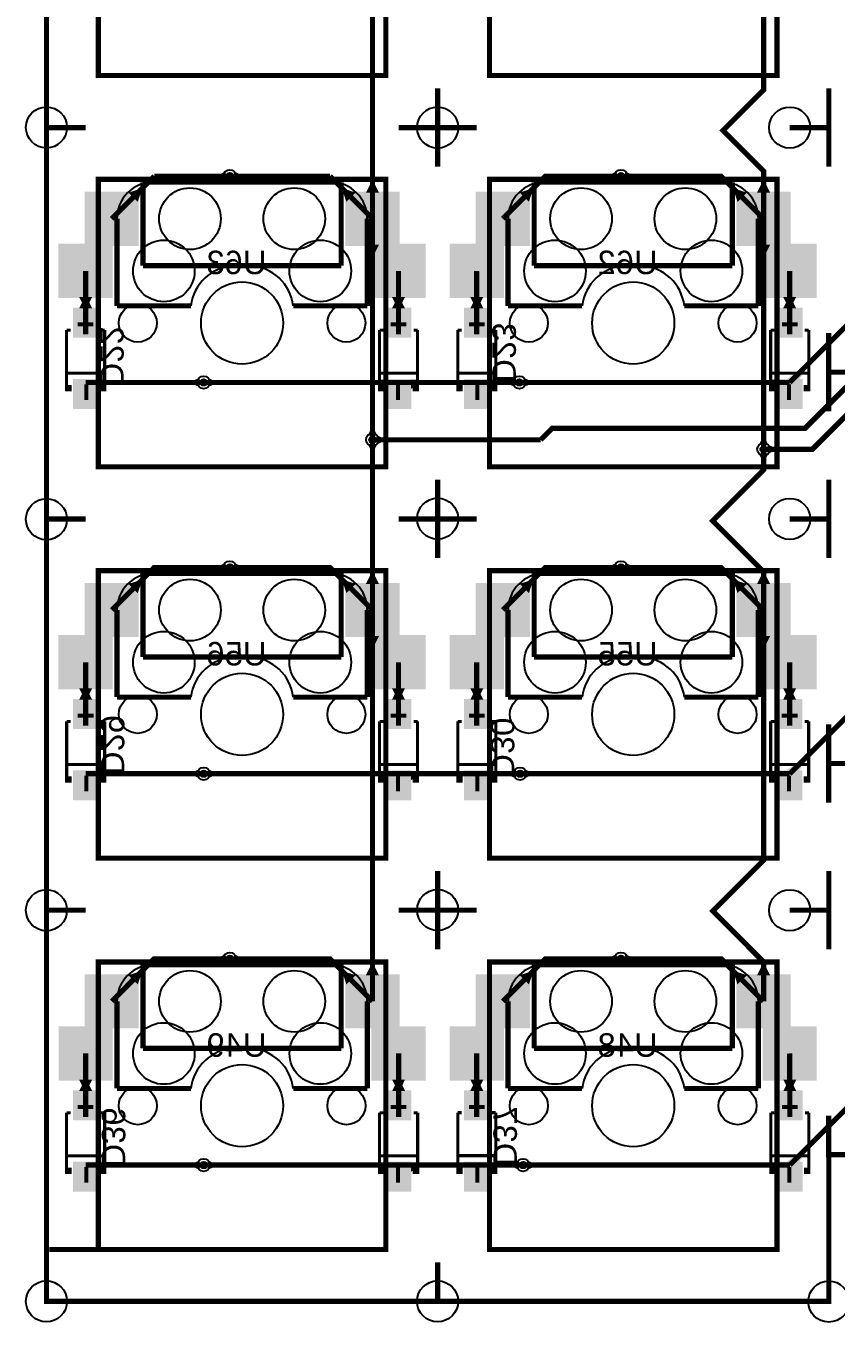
# Model space of a CAD drawing. Header units: millimetres. Extents: x 18 to 178, y 1 to 150.
# Drawn here: x 18.1 to 57.5, y 24 to 87.1 of the extents above; entities that cross this region are included whole.
import ezdxf

# ---------------------------------------------------------------- set-up
doc = ezdxf.new("R2010")
doc.units = ezdxf.units.MM
for name, color, linetype, true_color in [('BoardOutLine', 7, 'Continuous', 0xff00ff), ('BottomLayer', 7, 'Continuous', 0x0000ff), ('BottomPasteMaskLayer', 7, 'Continuous', 0x800000), ('BottomSilkLayer', 7, 'Continuous', 0x66cc33), ('BottomSolderMaskLayer', 7, 'Continuous', 0xaa00ff), ('Document', 7, 'Continuous', 0xffffff), ('Hole', 7, 'Continuous', 0x222222), ('Multi-Layer', 7, 'Continuous', 0xc0c0c0), ('TopLayer', 7, 'Continuous', 0xff0000), ('TopPasteMaskLayer', 7, 'Continuous', 0x808080), ('TopSilkLayer', 7, 'Continuous', 0xffcc00), ('TopSolderMaskLayer', 7, 'Continuous', 0x800080)]:
    doc.layers.add(name, color=color, linetype=linetype, true_color=true_color)
doc.styles.get("Standard").update_dxf_attribs({"font": 'arial.ttf'})

msp = doc.modelspace()

# ---------------------------------------------------------------- hatches: boundary and pattern name
at = {"layer": 'BottomLayer'}
for points in [[(28.189, 79.541), (28.188, 80.006), (28.405, 79.901), (28.406, 79.647)], [(47.236, 79.541), (47.236, 80.006), (47.453, 79.901), (47.453, 79.647)], [(33.66, 78.521), (34.107, 78.972), (33.704, 79.107), (33.525, 78.926)], [(36.2, 76.432), (33.66, 76.432), (33.66, 78.972), (36.2, 78.972)], [(34.613, 78.972), (35.248, 78.972), (35.057, 79.353), (34.803, 79.353)], [(52.709, 78.524), (53.159, 78.972), (52.754, 79.107), (52.574, 78.927)], [(55.249, 76.432), (52.709, 76.432), (52.709, 78.972), (55.249, 78.972)], [(53.662, 78.972), (54.297, 78.972), (54.106, 79.353), (53.852, 79.353)], [(22.23, 73.892), (19.69, 73.892), (19.69, 76.432), (22.23, 76.432)], [(35.247, 76.432), (34.612, 76.432), (34.803, 76.051), (35.057, 76.051)], [(41.279, 73.892), (38.739, 73.892), (38.739, 76.432), (41.279, 76.432)], [(54.298, 76.432), (53.663, 76.432), (53.853, 76.051), (54.107, 76.051)], [(21.277, 73.892), (20.642, 73.892), (20.833, 73.511), (21.087, 73.511)], [(40.328, 73.892), (39.693, 73.892), (39.883, 73.511), (40.137, 73.511)], [(21.56, 71.939), (21.56, 73.339), (20.36, 73.339), (20.36, 71.939)], [(21.277, 73.339), (20.642, 73.339), (20.833, 73.72), (21.087, 73.72)], [(40.61, 71.939), (40.61, 73.339), (39.41, 73.339), (39.41, 71.939)], [(40.328, 73.339), (39.693, 73.339), (39.883, 73.72), (40.137, 73.72)], [(21.56, 68.469), (21.56, 69.869), (20.36, 69.869), (20.36, 68.469)], [(21.56, 69.413), (21.56, 69.869), (21.941, 69.858), (21.941, 69.604)], [(26.51, 69.499), (26.509, 69.964), (26.292, 69.858), (26.292, 69.604)], [(40.61, 68.469), (40.61, 69.869), (39.41, 69.869), (39.41, 68.469)], [(40.61, 69.413), (40.61, 69.869), (40.991, 69.858), (40.991, 69.604)], [(41.883, 69.499), (41.881, 69.964), (41.665, 69.858), (41.665, 69.604)], [(35.162, 67.145), (34.697, 67.145), (34.803, 67.362), (35.057, 67.362)], [(54.212, 66.684), (53.747, 66.685), (53.853, 66.902), (54.107, 66.901)], [(54.212, 66.684), (53.747, 66.685), (53.853, 66.902), (54.107, 66.901)], [(35.162, 66.735), (34.697, 66.735), (34.803, 66.518), (35.057, 66.518)], [(53.747, 66.274), (54.212, 66.274), (54.106, 66.057), (53.852, 66.057)], [(53.747, 66.274), (54.212, 66.274), (54.106, 66.057), (53.852, 66.057)], [(28.187, 60.491), (28.187, 60.956), (28.404, 60.851), (28.404, 60.597)], [(47.236, 60.491), (47.236, 60.956), (47.453, 60.851), (47.453, 60.597)], [(33.66, 59.478), (34.113, 59.923), (33.707, 60.058), (33.525, 59.88)], [(34.612, 59.923), (35.247, 59.923), (35.057, 60.304), (34.803, 60.304)], [(52.709, 59.475), (53.16, 59.923), (52.755, 60.057), (52.574, 59.878)], [(53.662, 59.923), (54.297, 59.923), (54.106, 60.304), (53.852, 60.304)], [(36.2, 57.383), (33.66, 57.383), (33.66, 59.923), (36.2, 59.923)], [(55.249, 57.383), (52.709, 57.383), (52.709, 59.923), (55.249, 59.923)], [(22.23, 54.843), (19.69, 54.843), (19.69, 57.383), (22.23, 57.383)], [(35.248, 57.383), (34.613, 57.383), (34.803, 57.002), (35.057, 57.002)], [(41.279, 54.843), (38.739, 54.843), (38.739, 57.383), (41.279, 57.383)], [(54.298, 57.383), (53.663, 57.383), (53.853, 57.002), (54.107, 57.002)], [(21.563, 52.889), (21.563, 54.289), (20.363, 54.289), (20.363, 52.889)], [(21.279, 54.843), (20.644, 54.843), (20.835, 54.462), (21.089, 54.462)], [(21.28, 54.289), (20.645, 54.289), (20.835, 54.67), (21.089, 54.67)], [(40.61, 52.889), (40.61, 54.289), (39.41, 54.289), (39.41, 52.889)], [(40.328, 54.843), (39.693, 54.843), (39.883, 54.462), (40.137, 54.462)], [(40.328, 54.289), (39.693, 54.289), (39.883, 54.67), (40.137, 54.67)], [(21.563, 49.419), (21.563, 50.819), (20.363, 50.819), (20.363, 49.419)], [(21.563, 50.366), (21.563, 50.819), (21.944, 50.81), (21.944, 50.556)], [(26.507, 50.915), (26.506, 50.45), (26.289, 50.556), (26.29, 50.81)], [(40.61, 49.419), (40.61, 50.819), (39.41, 50.819), (39.41, 49.419)], [(40.61, 50.366), (40.61, 50.819), (40.991, 50.81), (40.991, 50.556)], [(41.916, 50.915), (41.915, 50.45), (41.699, 50.556), (41.699, 50.81)], [(28.189, 41.441), (28.187, 41.906), (28.405, 41.801), (28.405, 41.547)], [(47.236, 41.441), (47.235, 41.906), (47.453, 41.801), (47.453, 41.547)], [(34.613, 40.873), (35.248, 40.873), (35.057, 41.254), (34.803, 41.254)], [(53.663, 40.873), (54.298, 40.873), (54.107, 41.254), (53.853, 41.254)], [(33.661, 40.428), (34.113, 40.873), (33.707, 41.008), (33.526, 40.83)], [(36.2, 38.333), (33.66, 38.333), (33.66, 40.873), (36.2, 40.873)], [(52.709, 40.428), (53.161, 40.873), (52.755, 41.008), (52.574, 40.83)], [(55.249, 38.333), (52.709, 38.333), (52.709, 40.873), (55.249, 40.873)], [(22.23, 35.793), (19.69, 35.793), (19.69, 38.333), (22.23, 38.333)], [(41.279, 35.793), (38.739, 35.793), (38.739, 38.333), (41.279, 38.333)], [(21.279, 35.793), (20.644, 35.793), (20.835, 35.412), (21.089, 35.412)], [(21.279, 35.237), (20.644, 35.237), (20.835, 35.618), (21.089, 35.618)], [(40.328, 35.793), (39.693, 35.793), (39.883, 35.412), (40.137, 35.412)], [(40.328, 35.242), (39.693, 35.242), (39.883, 35.623), (40.137, 35.623)], [(21.56, 33.837), (21.56, 35.237), (20.36, 35.237), (20.36, 33.837)], [(40.61, 33.842), (40.61, 35.242), (39.41, 35.242), (39.41, 33.842)], [(21.56, 30.367), (21.56, 31.767), (20.36, 31.767), (20.36, 30.367)], [(21.56, 31.313), (21.56, 31.767), (21.941, 31.758), (21.941, 31.504)], [(26.51, 31.863), (26.509, 31.398), (26.292, 31.504), (26.293, 31.758)], [(40.61, 30.372), (40.61, 31.772), (39.41, 31.772), (39.41, 30.372)], [(40.61, 31.315), (40.61, 31.772), (40.991, 31.759), (40.991, 31.505)], [(42.064, 31.863), (42.063, 31.398), (41.846, 31.504), (41.847, 31.758)]]:
    msp.add_hatch(color=256, dxfattribs=at).paths.add_polyline_path(points)
at = {"layer": 'BottomPasteMaskLayer'}
for points in [[(36.2, 76.432), (33.66, 76.432), (33.66, 78.972), (36.2, 78.972)], [(55.249, 76.432), (52.709, 76.432), (52.709, 78.972), (55.249, 78.972)], [(22.23, 73.892), (19.69, 73.892), (19.69, 76.432), (22.23, 76.432)], [(41.279, 73.892), (38.739, 73.892), (38.739, 76.432), (41.279, 76.432)], [(21.56, 71.939), (21.56, 73.339), (20.36, 73.339), (20.36, 71.939)], [(40.61, 71.939), (40.61, 73.339), (39.41, 73.339), (39.41, 71.939)], [(21.56, 68.469), (21.56, 69.869), (20.36, 69.869), (20.36, 68.469)], [(40.61, 68.469), (40.61, 69.869), (39.41, 69.869), (39.41, 68.469)], [(36.2, 57.383), (33.66, 57.383), (33.66, 59.923), (36.2, 59.923)], [(55.249, 57.383), (52.709, 57.383), (52.709, 59.923), (55.249, 59.923)], [(22.23, 54.843), (19.69, 54.843), (19.69, 57.383), (22.23, 57.383)], [(41.279, 54.843), (38.739, 54.843), (38.739, 57.383), (41.279, 57.383)], [(21.563, 52.889), (21.563, 54.289), (20.363, 54.289), (20.363, 52.889)], [(40.61, 52.889), (40.61, 54.289), (39.41, 54.289), (39.41, 52.889)], [(21.563, 49.419), (21.563, 50.819), (20.363, 50.819), (20.363, 49.419)], [(40.61, 49.419), (40.61, 50.819), (39.41, 50.819), (39.41, 49.419)], [(36.2, 38.333), (33.66, 38.333), (33.66, 40.873), (36.2, 40.873)], [(55.249, 38.333), (52.709, 38.333), (52.709, 40.873), (55.249, 40.873)], [(22.23, 35.793), (19.69, 35.793), (19.69, 38.333), (22.23, 38.333)], [(41.279, 35.793), (38.739, 35.793), (38.739, 38.333), (41.279, 38.333)], [(21.56, 33.837), (21.56, 35.237), (20.36, 35.237), (20.36, 33.837)], [(40.61, 33.842), (40.61, 35.242), (39.41, 35.242), (39.41, 33.842)], [(21.56, 30.367), (21.56, 31.767), (20.36, 31.767), (20.36, 30.367)], [(40.61, 30.372), (40.61, 31.772), (39.41, 31.772), (39.41, 30.372)]]:
    msp.add_hatch(color=256, dxfattribs=at).paths.add_polyline_path(points)
at = {"layer": 'BottomSilkLayer'}
for points in [[(19.958, 69.604), (20.278, 69.604), (20.278, 69.299), (19.958, 69.299)], [(21.963, 69.604), (21.643, 69.604), (21.643, 69.299), (21.963, 69.299)], [(39.008, 69.604), (39.328, 69.604), (39.328, 69.299), (39.008, 69.299)], [(41.013, 69.604), (40.693, 69.604), (40.693, 69.299), (41.013, 69.299)], [(19.96, 50.554), (20.28, 50.554), (20.28, 50.249), (19.96, 50.249)], [(21.965, 50.554), (21.645, 50.554), (21.645, 50.249), (21.965, 50.249)], [(39.008, 50.554), (39.328, 50.554), (39.328, 50.249), (39.008, 50.249)], [(41.013, 50.554), (40.693, 50.554), (40.693, 50.249), (41.013, 50.249)], [(19.958, 31.502), (20.278, 31.502), (20.278, 31.197), (19.958, 31.197)], [(21.963, 31.502), (21.643, 31.502), (21.643, 31.197), (21.963, 31.197)], [(39.008, 31.507), (39.328, 31.507), (39.328, 31.202), (39.008, 31.202)], [(41.013, 31.507), (40.693, 31.507), (40.693, 31.202), (41.013, 31.202)]]:
    msp.add_hatch(color=256, dxfattribs=at).paths.add_polyline_path(points)
at = {"layer": 'BottomSolderMaskLayer'}
for points in [[(36.25, 76.381), (33.609, 76.381), (33.609, 79.023), (36.25, 79.023)], [(55.3, 76.381), (52.658, 76.381), (52.658, 79.023), (55.3, 79.023)], [(22.28, 73.841), (19.639, 73.841), (19.639, 76.483), (22.28, 76.483)], [(41.33, 73.841), (38.688, 73.841), (38.688, 76.483), (41.33, 76.483)], [(21.582, 71.91), (21.582, 73.369), (20.338, 73.369), (20.338, 71.91)], [(40.632, 71.91), (40.632, 73.369), (39.388, 73.369), (39.388, 71.91)], [(21.582, 68.44), (21.582, 69.899), (20.338, 69.899), (20.338, 68.44)], [(40.632, 68.44), (40.632, 69.899), (39.388, 69.899), (39.388, 68.44)], [(36.251, 57.332), (33.609, 57.332), (33.609, 59.974), (36.251, 59.974)], [(55.3, 57.332), (52.658, 57.332), (52.658, 59.974), (55.3, 59.974)], [(22.281, 54.792), (19.639, 54.792), (19.639, 57.434), (22.281, 57.434)], [(41.33, 54.792), (38.688, 54.792), (38.688, 57.434), (41.33, 57.434)], [(21.584, 52.86), (21.584, 54.319), (20.341, 54.319), (20.341, 52.86)], [(40.632, 52.86), (40.632, 54.319), (39.388, 54.319), (39.388, 52.86)], [(21.584, 49.39), (21.584, 50.849), (20.341, 50.849), (20.341, 49.39)], [(40.632, 49.39), (40.632, 50.849), (39.388, 50.849), (39.388, 49.39)], [(36.251, 38.283), (33.61, 38.283), (33.61, 40.924), (36.251, 40.924)], [(55.3, 38.283), (52.658, 38.283), (52.658, 40.924), (55.3, 40.924)], [(22.281, 35.743), (19.64, 35.743), (19.64, 38.384), (22.281, 38.384)], [(41.33, 35.743), (38.688, 35.743), (38.688, 38.384), (41.33, 38.384)], [(21.582, 33.807), (21.582, 35.266), (20.338, 35.266), (20.338, 33.807)], [(40.632, 33.812), (40.632, 35.271), (39.388, 35.271), (39.388, 33.812)], [(21.582, 30.337), (21.582, 31.796), (20.338, 31.796), (20.338, 30.337)], [(40.632, 30.342), (40.632, 31.801), (39.388, 31.801), (39.388, 30.342)]]:
    msp.add_hatch(color=256, dxfattribs=at).paths.add_polyline_path(points)
at = {"layer": 'Document'}
for points in [[(20.576, 72.651), (20.576, 72.459), (21.344, 72.459), (21.344, 72.651)], [(21.056, 72.939), (20.864, 72.939), (20.864, 72.171), (21.056, 72.171)], [(36.584, 72.651), (36.584, 72.459), (35.816, 72.459), (35.816, 72.651)], [(36.104, 72.939), (36.296, 72.939), (36.296, 72.171), (36.104, 72.171)], [(39.626, 72.651), (39.626, 72.459), (40.394, 72.459), (40.394, 72.651)], [(40.106, 72.939), (39.914, 72.939), (39.914, 72.171), (40.106, 72.171)], [(55.637, 72.651), (55.637, 72.459), (54.869, 72.459), (54.869, 72.651)], [(55.157, 72.939), (55.349, 72.939), (55.349, 72.171), (55.157, 72.171)], [(21.087, 68.872), (20.895, 68.872), (20.895, 69.64), (21.087, 69.64)], [(36.073, 68.872), (36.265, 68.872), (36.265, 69.64), (36.073, 69.64)], [(40.137, 68.872), (39.945, 68.872), (39.945, 69.64), (40.137, 69.64)], [(55.126, 68.872), (55.318, 68.872), (55.318, 69.64), (55.126, 69.64)], [(21.059, 53.889), (20.867, 53.889), (20.867, 53.121), (21.059, 53.121)], [(36.104, 53.889), (36.296, 53.889), (36.296, 53.121), (36.104, 53.121)], [(40.106, 53.889), (39.914, 53.889), (39.914, 53.121), (40.106, 53.121)], [(55.152, 53.889), (55.344, 53.889), (55.344, 53.121), (55.152, 53.121)], [(20.579, 53.601), (20.579, 53.409), (21.347, 53.409), (21.347, 53.601)], [(36.584, 53.601), (36.584, 53.409), (35.816, 53.409), (35.816, 53.601)], [(39.626, 53.601), (39.626, 53.409), (40.394, 53.409), (40.394, 53.601)], [(55.632, 53.601), (55.632, 53.409), (54.864, 53.409), (54.864, 53.601)], [(21.09, 49.822), (20.898, 49.822), (20.898, 50.59), (21.09, 50.59)], [(36.073, 49.822), (36.265, 49.822), (36.265, 50.59), (36.073, 50.59)], [(40.137, 49.822), (39.945, 49.822), (39.945, 50.59), (40.137, 50.59)], [(55.121, 49.822), (55.313, 49.822), (55.313, 50.59), (55.121, 50.59)], [(21.056, 34.837), (20.864, 34.837), (20.864, 34.069), (21.056, 34.069)], [(36.107, 34.837), (36.299, 34.837), (36.299, 34.069), (36.107, 34.069)], [(40.106, 34.842), (39.914, 34.842), (39.914, 34.074), (40.106, 34.074)], [(55.162, 34.837), (55.354, 34.837), (55.354, 34.069), (55.162, 34.069)], [(20.576, 34.549), (20.576, 34.357), (21.344, 34.357), (21.344, 34.549)], [(36.587, 34.549), (36.587, 34.357), (35.819, 34.357), (35.819, 34.549)], [(39.626, 34.554), (39.626, 34.362), (40.394, 34.362), (40.394, 34.554)], [(55.642, 34.549), (55.642, 34.357), (54.874, 34.357), (54.874, 34.549)], [(21.087, 30.77), (20.895, 30.77), (20.895, 31.538), (21.087, 31.538)], [(36.076, 30.77), (36.268, 30.77), (36.268, 31.538), (36.076, 31.538)], [(40.137, 30.775), (39.945, 30.775), (39.945, 31.543), (40.137, 31.543)], [(55.131, 30.77), (55.323, 30.77), (55.323, 31.538), (55.131, 31.538)]]:
    msp.add_hatch(color=256, dxfattribs=at).paths.add_polyline_path(points)
at = {"layer": 'TopLayer'}
for points in [[(27.779, 80.006), (27.778, 79.541), (27.561, 79.647), (27.561, 79.901)], [(46.826, 80.006), (46.826, 79.541), (46.609, 79.647), (46.609, 79.901)], [(20.96, 76.432), (23.5, 76.432), (23.5, 78.972), (20.96, 78.972)], [(23.052, 78.972), (23.5, 78.521), (23.634, 78.927), (23.455, 79.107)], [(40.009, 76.432), (42.549, 76.432), (42.549, 78.972), (40.009, 78.972)], [(42.101, 78.972), (42.549, 78.522), (42.684, 78.927), (42.504, 79.107)], [(34.93, 73.892), (37.47, 73.892), (37.47, 76.432), (34.93, 76.432)], [(53.979, 73.892), (56.519, 73.892), (56.519, 76.432), (53.979, 76.432)], [(35.882, 73.892), (36.517, 73.892), (36.327, 73.511), (36.073, 73.511)], [(54.934, 73.892), (55.569, 73.892), (55.379, 73.511), (55.125, 73.511)], [(35.6, 71.939), (35.6, 73.339), (36.8, 73.339), (36.8, 71.939)], [(35.882, 73.339), (36.517, 73.339), (36.327, 73.72), (36.073, 73.72)], [(54.653, 71.939), (54.653, 73.339), (55.853, 73.339), (55.853, 71.939)], [(54.934, 73.339), (55.569, 73.339), (55.378, 73.72), (55.124, 73.72)], [(55.074, 69.869), (55.709, 69.869), (55.952, 70.25), (55.592, 70.25)], [(26.92, 69.964), (26.919, 69.499), (27.136, 69.604), (27.137, 69.858)], [(35.6, 69.413), (35.6, 69.869), (35.219, 69.858), (35.219, 69.604)], [(35.6, 68.469), (35.6, 69.869), (36.8, 69.869), (36.8, 68.469)], [(36.8, 69.869), (36.8, 69.413), (37.181, 69.604), (37.181, 69.858)], [(41.883, 69.499), (41.881, 69.964), (41.665, 69.858), (41.665, 69.604)], [(42.293, 69.964), (42.292, 69.499), (42.509, 69.604), (42.509, 69.858)], [(42.293, 69.964), (42.292, 69.499), (42.509, 69.604), (42.509, 69.858)], [(54.653, 69.413), (54.653, 69.869), (54.272, 69.858), (54.272, 69.604)], [(54.653, 68.469), (54.653, 69.869), (55.853, 69.869), (55.853, 68.469)], [(35.135, 67.172), (35.134, 66.707), (35.352, 66.812), (35.352, 67.066)], [(54.184, 66.247), (54.184, 66.712), (54.401, 66.607), (54.401, 66.353)], [(54.184, 66.247), (54.184, 66.712), (54.401, 66.607), (54.401, 66.353)], [(27.777, 60.956), (27.777, 60.491), (27.56, 60.597), (27.56, 60.851)], [(46.826, 60.956), (46.825, 60.491), (46.609, 60.597), (46.609, 60.851)], [(23.05, 59.923), (23.5, 59.475), (23.635, 59.878), (23.455, 60.057)], [(42.1, 59.923), (42.549, 59.474), (42.684, 59.878), (42.504, 60.057)], [(20.96, 57.383), (23.5, 57.383), (23.5, 59.923), (20.96, 59.923)], [(40.009, 57.383), (42.549, 57.383), (42.549, 59.923), (40.009, 59.923)], [(34.93, 54.843), (37.47, 54.843), (37.47, 57.383), (34.93, 57.383)], [(53.979, 54.843), (56.519, 54.843), (56.519, 57.383), (53.979, 57.383)], [(35.6, 52.889), (35.6, 54.289), (36.8, 54.289), (36.8, 52.889)], [(35.883, 54.843), (36.518, 54.843), (36.328, 54.462), (36.074, 54.462)], [(35.883, 54.289), (36.518, 54.289), (36.328, 54.67), (36.074, 54.67)], [(54.648, 52.889), (54.648, 54.289), (55.848, 54.289), (55.848, 52.889)], [(54.933, 54.843), (55.568, 54.843), (55.377, 54.462), (55.123, 54.462)], [(54.933, 54.289), (55.568, 54.289), (55.377, 54.67), (55.123, 54.67)], [(55.069, 50.819), (55.704, 50.819), (55.947, 51.2), (55.588, 51.2)], [(26.917, 50.45), (26.916, 50.915), (27.133, 50.81), (27.134, 50.556)], [(35.6, 50.366), (35.6, 50.819), (35.219, 50.81), (35.219, 50.556)], [(35.6, 49.419), (35.6, 50.819), (36.8, 50.819), (36.8, 49.419)], [(36.8, 50.819), (36.8, 50.366), (37.181, 50.556), (37.181, 50.81)], [(41.916, 50.915), (41.915, 50.45), (41.699, 50.556), (41.699, 50.81)], [(42.326, 50.45), (42.326, 50.915), (42.543, 50.81), (42.543, 50.556)], [(42.326, 50.45), (42.326, 50.915), (42.543, 50.81), (42.543, 50.556)], [(54.648, 50.366), (54.648, 50.819), (54.267, 50.81), (54.267, 50.556)], [(54.648, 49.419), (54.648, 50.819), (55.848, 50.819), (55.848, 49.419)], [(27.778, 41.906), (27.777, 41.441), (27.561, 41.547), (27.561, 41.801)], [(46.826, 41.906), (46.825, 41.441), (46.608, 41.547), (46.609, 41.801)], [(20.96, 38.333), (23.5, 38.333), (23.5, 40.873), (20.96, 40.873)], [(23.05, 40.873), (23.501, 40.426), (23.635, 40.829), (23.455, 41.008)], [(40.009, 38.333), (42.549, 38.333), (42.549, 40.873), (40.009, 40.873)], [(42.098, 40.873), (42.549, 40.426), (42.684, 40.829), (42.503, 41.008)], [(34.93, 35.793), (37.47, 35.793), (37.47, 38.333), (34.93, 38.333)], [(53.979, 35.793), (56.519, 35.793), (56.519, 38.333), (53.979, 38.333)], [(35.885, 35.793), (36.52, 35.793), (36.33, 35.412), (36.076, 35.412)], [(35.886, 35.237), (36.521, 35.237), (36.33, 35.618), (36.076, 35.618)], [(54.936, 35.793), (55.571, 35.793), (55.381, 35.412), (55.127, 35.412)], [(54.937, 35.237), (55.572, 35.237), (55.381, 35.618), (55.127, 35.618)], [(35.603, 33.837), (35.603, 35.237), (36.803, 35.237), (36.803, 33.837)], [(54.658, 33.837), (54.658, 35.237), (55.858, 35.237), (55.858, 33.837)], [(26.92, 31.398), (26.919, 31.863), (27.136, 31.758), (27.137, 31.504)], [(35.603, 31.313), (35.603, 31.767), (35.222, 31.758), (35.222, 31.504)], [(35.603, 30.367), (35.603, 31.767), (36.803, 31.767), (36.803, 30.367)], [(36.803, 31.767), (36.803, 31.313), (37.184, 31.504), (37.184, 31.758)], [(42.063, 31.863), (42.063, 31.398), (41.846, 31.504), (41.846, 31.758)], [(42.474, 31.398), (42.473, 31.863), (42.69, 31.758), (42.69, 31.504)], [(42.474, 31.398), (42.473, 31.863), (42.69, 31.758), (42.69, 31.504)], [(54.658, 31.313), (54.658, 31.767), (54.277, 31.758), (54.277, 31.504)], [(54.658, 30.367), (54.658, 31.767), (55.858, 31.767), (55.858, 30.367)], [(55.076, 31.767), (55.711, 31.767), (55.954, 32.148), (55.595, 32.148)]]:
    msp.add_hatch(color=256, dxfattribs=at).paths.add_polyline_path(points)
at = {"layer": 'TopPasteMaskLayer'}
for points in [[(20.96, 76.432), (23.5, 76.432), (23.5, 78.972), (20.96, 78.972)], [(40.009, 76.432), (42.549, 76.432), (42.549, 78.972), (40.009, 78.972)], [(34.93, 73.892), (37.47, 73.892), (37.47, 76.432), (34.93, 76.432)], [(53.979, 73.892), (56.519, 73.892), (56.519, 76.432), (53.979, 76.432)], [(35.6, 71.939), (35.6, 73.339), (36.8, 73.339), (36.8, 71.939)], [(54.653, 71.939), (54.653, 73.339), (55.853, 73.339), (55.853, 71.939)], [(35.6, 68.469), (35.6, 69.869), (36.8, 69.869), (36.8, 68.469)], [(54.653, 68.469), (54.653, 69.869), (55.853, 69.869), (55.853, 68.469)], [(20.96, 57.383), (23.5, 57.383), (23.5, 59.923), (20.96, 59.923)], [(40.009, 57.383), (42.549, 57.383), (42.549, 59.923), (40.009, 59.923)], [(34.93, 54.843), (37.47, 54.843), (37.47, 57.383), (34.93, 57.383)], [(53.979, 54.843), (56.519, 54.843), (56.519, 57.383), (53.979, 57.383)], [(35.6, 52.889), (35.6, 54.289), (36.8, 54.289), (36.8, 52.889)], [(54.648, 52.889), (54.648, 54.289), (55.848, 54.289), (55.848, 52.889)], [(35.6, 49.419), (35.6, 50.819), (36.8, 50.819), (36.8, 49.419)], [(54.648, 49.419), (54.648, 50.819), (55.848, 50.819), (55.848, 49.419)], [(20.96, 38.333), (23.5, 38.333), (23.5, 40.873), (20.96, 40.873)], [(40.009, 38.333), (42.549, 38.333), (42.549, 40.873), (40.009, 40.873)], [(34.93, 35.793), (37.47, 35.793), (37.47, 38.333), (34.93, 38.333)], [(53.979, 35.793), (56.519, 35.793), (56.519, 38.333), (53.979, 38.333)], [(35.603, 33.837), (35.603, 35.237), (36.803, 35.237), (36.803, 33.837)], [(54.658, 33.837), (54.658, 35.237), (55.858, 35.237), (55.858, 33.837)], [(35.603, 30.367), (35.603, 31.767), (36.803, 31.767), (36.803, 30.367)], [(54.658, 30.367), (54.658, 31.767), (55.858, 31.767), (55.858, 30.367)]]:
    msp.add_hatch(color=256, dxfattribs=at).paths.add_polyline_path(points)
at = {"layer": 'TopSilkLayer'}
for points in [[(35.198, 69.604), (35.518, 69.604), (35.518, 69.299), (35.198, 69.299)], [(37.203, 69.604), (36.883, 69.604), (36.883, 69.299), (37.203, 69.299)], [(54.25, 69.604), (54.57, 69.604), (54.57, 69.299), (54.25, 69.299)], [(56.255, 69.604), (55.935, 69.604), (55.935, 69.299), (56.255, 69.299)], [(35.198, 50.554), (35.518, 50.554), (35.518, 50.249), (35.198, 50.249)], [(37.203, 50.554), (36.883, 50.554), (36.883, 50.249), (37.203, 50.249)], [(54.245, 50.554), (54.565, 50.554), (54.565, 50.249), (54.245, 50.249)], [(56.25, 50.554), (55.93, 50.554), (55.93, 50.249), (56.25, 50.249)], [(35.2, 31.502), (35.52, 31.502), (35.52, 31.197), (35.2, 31.197)], [(37.205, 31.502), (36.885, 31.502), (36.885, 31.197), (37.205, 31.197)], [(54.255, 31.502), (54.575, 31.502), (54.575, 31.197), (54.255, 31.197)], [(56.26, 31.502), (55.94, 31.502), (55.94, 31.197), (56.26, 31.197)]]:
    msp.add_hatch(color=256, dxfattribs=at).paths.add_polyline_path(points)
at = {"layer": 'TopSolderMaskLayer'}
for points in [[(20.909, 76.381), (23.55, 76.381), (23.55, 79.023), (20.909, 79.023)], [(39.958, 76.381), (42.6, 76.381), (42.6, 79.023), (39.958, 79.023)], [(34.879, 73.841), (37.52, 73.841), (37.52, 76.483), (34.879, 76.483)], [(53.928, 73.841), (56.57, 73.841), (56.57, 76.483), (53.928, 76.483)], [(35.578, 71.91), (35.578, 73.369), (36.822, 73.369), (36.822, 71.91)], [(54.631, 71.91), (54.631, 73.369), (55.875, 73.369), (55.875, 71.91)], [(35.578, 68.44), (35.578, 69.899), (36.822, 69.899), (36.822, 68.44)], [(54.631, 68.44), (54.631, 69.899), (55.875, 69.899), (55.875, 68.44)], [(20.909, 57.332), (23.551, 57.332), (23.551, 59.974), (20.909, 59.974)], [(39.958, 57.332), (42.6, 57.332), (42.6, 59.974), (39.958, 59.974)], [(34.879, 54.792), (37.521, 54.792), (37.521, 57.434), (34.879, 57.434)], [(53.928, 54.792), (56.57, 54.792), (56.57, 57.434), (53.928, 57.434)], [(35.578, 52.86), (35.578, 54.319), (36.822, 54.319), (36.822, 52.86)], [(54.626, 52.86), (54.626, 54.319), (55.869, 54.319), (55.869, 52.86)], [(35.578, 49.39), (35.578, 50.849), (36.822, 50.849), (36.822, 49.39)], [(54.626, 49.39), (54.626, 50.849), (55.869, 50.849), (55.869, 49.39)], [(20.91, 38.283), (23.551, 38.283), (23.551, 40.924), (20.91, 40.924)], [(39.958, 38.283), (42.6, 38.283), (42.6, 40.924), (39.958, 40.924)], [(34.88, 35.743), (37.521, 35.743), (37.521, 38.384), (34.88, 38.384)], [(53.928, 35.743), (56.57, 35.743), (56.57, 38.384), (53.928, 38.384)], [(35.581, 33.807), (35.581, 35.266), (36.824, 35.266), (36.824, 33.807)], [(54.636, 33.807), (54.636, 35.266), (55.88, 35.266), (55.88, 33.807)], [(35.581, 30.337), (35.581, 31.796), (36.824, 31.796), (36.824, 30.337)], [(54.636, 30.337), (54.636, 31.796), (55.88, 31.796), (55.88, 30.337)]]:
    msp.add_hatch(color=256, dxfattribs=at).paths.add_polyline_path(points)

# ---------------------------------------------------------------- linework, layer by layer
at = {"layer": 'BoardOutLine', "const_width": 0.254}
for points in [[(19.053, 139.3), (19.053, 24.996)], [(57.154, 32.142), (76.204, 32.142)], [(57.154, 24.996), (57.154, 32.142)], [(19.053, 24.996), (57.154, 24.996)]]:
    msp.add_lwpolyline(points, dxfattribs=at)
at = {"layer": 'BottomLayer', "const_width": 0.254}
for points in [[(34.93, 96.754), (34.93, 77.701)], [(53.979, 96.754), (53.979, 83.979), (52, 82), (53.979, 80.021), (53.979, 77.702)], [(32.857, 79.774), (27.983, 79.774)], [(34.93, 77.701), (32.857, 79.774)], [(53.98, 77.701), (51.908, 79.774), (47.031, 79.774)], [(34.93, 77.701), (34.93, 66.939)], [(53.98, 77.701), (53.98, 66.48)], [(20.96, 75.161), (20.96, 72.078)], [(40.01, 75.161), (40.01, 72.078)], [(20.96, 69.731), (26.715, 69.731)], [(40.01, 69.731), (42.088, 69.731)], [(34.93, 66.94), (34.93, 58.342)], [(53.979, 66.479), (53.979, 65.479), (51.5, 63), (53.979, 60.521), (53.979, 58.653)], [(34.931, 58.654), (32.861, 60.724), (27.981, 60.724)], [(53.98, 58.654), (51.908, 60.724), (47.031, 60.724)], [(34.93, 39.604), (34.93, 58.654)], [(53.98, 39.604), (53.98, 41.521), (51.501, 44.001), (53.98, 46.48), (53.98, 58.654)], [(20.961, 56.114), (20.963, 53.028)], [(40.01, 56.114), (40.01, 53.028)], [(20.963, 50.683), (26.711, 50.683)], [(40.01, 50.683), (42.121, 50.683)], [(34.932, 39.604), (32.862, 41.674), (27.982, 41.674)], [(53.98, 39.604), (51.91, 41.674), (47.031, 41.674)], [(20.962, 37.064), (20.962, 33.975)], [(40.01, 37.064), (40.01, 33.978)], [(20.962, 31.631), (26.715, 31.631)], [(40.01, 31.633), (42.268, 31.631)]]:
    msp.add_lwpolyline(points, dxfattribs=at)
at = {"layer": 'BottomSilkLayer', "const_width": 0.152}
for points in [[(20.034, 69.528), (20.034, 72.28)], [(20.034, 72.28), (20.227, 72.28)], [(21.886, 72.28), (21.693, 72.28)], [(21.886, 69.528), (21.886, 72.28)], [(39.084, 69.528), (39.084, 72.28)], [(39.084, 72.28), (39.277, 72.28)], [(40.936, 72.28), (40.743, 72.28)], [(40.936, 69.528), (40.936, 72.28)], [(21.836, 70.187), (20.084, 70.187)], [(40.886, 70.187), (39.134, 70.187)], [(20.036, 50.478), (20.036, 53.23)], [(20.036, 53.23), (20.229, 53.23)], [(21.889, 53.23), (21.696, 53.23)], [(21.889, 50.478), (21.889, 53.23)], [(39.084, 50.478), (39.084, 53.23)], [(39.084, 53.23), (39.277, 53.23)], [(40.936, 53.23), (40.743, 53.23)], [(40.936, 50.478), (40.936, 53.23)], [(21.839, 51.137), (20.086, 51.137)], [(40.886, 51.137), (39.134, 51.137)], [(20.034, 31.425), (20.034, 34.178)], [(20.034, 34.178), (20.227, 34.178)], [(21.886, 34.178), (21.693, 34.178)], [(21.886, 31.425), (21.886, 34.178)], [(39.084, 31.43), (39.084, 34.183)], [(39.084, 34.183), (39.277, 34.183)], [(40.936, 34.183), (40.743, 34.183)], [(40.936, 31.43), (40.936, 34.183)], [(21.836, 32.085), (20.084, 32.085)], [(40.886, 32.09), (39.134, 32.09)]]:
    msp.add_lwpolyline(points, dxfattribs=at)
at = {"layer": 'Document', "const_width": 0.254}
for points in [[(35.58, 98.674), (21.58, 98.674), (21.58, 84.674), (35.58, 84.674), (35.58, 98.674)], [(21.58, 98.674), (35.58, 98.674), (35.58, 84.674), (21.58, 84.674), (21.58, 98.674)], [(21.58, 98.673), (35.581, 98.673), (35.581, 84.674), (21.58, 84.674), (21.58, 98.673)], [(54.629, 98.674), (40.629, 98.674), (40.629, 84.674), (54.629, 84.674), (54.629, 98.674)], [(40.629, 98.674), (54.629, 98.674), (54.629, 84.674), (40.629, 84.674), (40.629, 98.674)], [(40.629, 98.673), (54.628, 98.673), (54.628, 84.674), (40.629, 84.674), (40.629, 98.673)], [(35.58, 79.622), (21.58, 79.622), (21.58, 65.622), (35.58, 65.622), (35.58, 79.622)], [(21.58, 79.622), (35.58, 79.622), (35.58, 65.622), (21.58, 65.622), (21.58, 79.622)], [(21.581, 79.623), (35.581, 79.623), (35.581, 65.622), (21.581, 65.622), (21.581, 79.623)], [(40.629, 79.623), (54.628, 79.623), (54.628, 65.622), (40.629, 65.622), (40.629, 79.623)], [(54.629, 79.622), (40.629, 79.622), (40.629, 65.622), (54.629, 65.622), (54.629, 79.622)], [(40.629, 79.622), (54.629, 79.622), (54.629, 65.622), (40.629, 65.622), (40.629, 79.622)], [(35.58, 60.573), (21.58, 60.573), (21.58, 46.573), (35.58, 46.573), (35.58, 60.573)], [(21.58, 60.573), (35.58, 60.573), (35.58, 46.573), (21.58, 46.573), (21.58, 60.573)], [(40.629, 60.573), (54.628, 60.573), (54.628, 46.572), (40.629, 46.572), (40.629, 60.573)], [(54.629, 60.573), (40.629, 60.573), (40.629, 46.573), (54.629, 46.573), (54.629, 60.573)], [(40.629, 60.573), (54.629, 60.573), (54.629, 46.573), (40.629, 46.573), (40.629, 60.573)], [(35.58, 41.523), (21.58, 41.523), (21.58, 27.523), (35.58, 27.523), (35.58, 41.523)], [(21.58, 41.523), (35.58, 41.523), (35.58, 27.523), (21.58, 27.523), (21.58, 41.523)], [(40.629, 41.523), (54.628, 41.523), (54.628, 27.522), (40.629, 27.522), (40.629, 41.523)], [(54.629, 41.523), (40.629, 41.523), (40.629, 27.523), (54.629, 27.523), (54.629, 41.523)], [(40.629, 41.523), (54.629, 41.523), (54.629, 27.523), (40.629, 27.523), (40.629, 41.523)]]:
    msp.add_lwpolyline(points, close=True, dxfattribs=at)
for points in [[(19.055, 84.045), (19.055, 82.14), (20.96, 82.14)], [(20.96, 82.14), (19.055, 82.14), (19.055, 84.045)], [(36.2, 82.14), (38.105, 82.14), (38.105, 84.045)], [(38.105, 84.045), (38.105, 82.14), (36.2, 82.14)], [(38.104, 84.045), (38.104, 82.14), (40.009, 82.14)], [(40.009, 82.14), (38.104, 82.14), (38.104, 84.045)], [(55.249, 82.14), (57.154, 82.14), (57.154, 84.045)], [(57.154, 84.045), (57.154, 82.14), (55.249, 82.14)], [(20.96, 82.138), (19.055, 82.138), (19.055, 80.233)], [(19.055, 80.233), (19.055, 82.138), (20.96, 82.138)], [(38.105, 80.233), (38.105, 82.138), (36.2, 82.138)], [(36.2, 82.138), (38.105, 82.138), (38.105, 80.233)], [(40.009, 82.138), (38.104, 82.138), (38.104, 80.233)], [(38.104, 80.233), (38.104, 82.138), (40.009, 82.138)], [(57.154, 80.233), (57.154, 82.138), (55.249, 82.138)], [(55.249, 82.138), (57.154, 82.138), (57.154, 80.233)], [(32.898, 79.48), (23.754, 79.48)], [(23.754, 75.416), (23.754, 79.48)], [(24.262, 79.48), (33.406, 79.48)], [(33.406, 75.416), (33.406, 79.48)], [(51.947, 79.48), (42.803, 79.48)], [(42.803, 75.416), (42.803, 79.48)], [(43.311, 79.48), (52.455, 79.48)], [(52.455, 75.416), (52.455, 79.48)], [(22.484, 73.46), (22.484, 77.702)], [(34.676, 73.46), (34.676, 77.702)], [(41.533, 73.46), (41.533, 77.702)], [(53.725, 73.46), (53.725, 77.702)], [(23.754, 75.416), (28.986, 75.416)], [(33.406, 75.416), (28.173, 75.416)], [(42.803, 75.416), (48.036, 75.416)], [(52.455, 75.416), (47.223, 75.416)], [(26.091, 73.46), (22.484, 73.46)], [(31.069, 73.46), (34.676, 73.46)], [(45.14, 73.46), (41.533, 73.46)], [(50.118, 73.46), (53.725, 73.46)], [(57.153, 72.137), (57.153, 70.232), (59.058, 70.232)], [(59.058, 70.232), (57.153, 70.232), (57.153, 72.137)], [(59.058, 70.233), (57.153, 70.233), (57.153, 68.328)], [(57.153, 68.328), (57.153, 70.233), (59.058, 70.233)], [(19.055, 64.993), (19.055, 63.088), (20.96, 63.088)], [(20.96, 63.088), (19.055, 63.088), (19.055, 64.993)], [(36.2, 63.088), (38.105, 63.088), (38.105, 64.993)], [(38.105, 64.993), (38.105, 63.088), (36.2, 63.088)], [(38.104, 64.993), (38.104, 63.088), (40.009, 63.088)], [(40.009, 63.088), (38.104, 63.088), (38.104, 64.993)], [(55.249, 63.088), (57.154, 63.088), (57.154, 64.993)], [(57.154, 64.993), (57.154, 63.088), (55.249, 63.088)], [(20.96, 63.089), (19.055, 63.089), (19.055, 61.184)], [(19.055, 61.184), (19.055, 63.089), (20.96, 63.089)], [(38.105, 61.184), (38.105, 63.089), (36.2, 63.089)], [(36.2, 63.089), (38.105, 63.089), (38.105, 61.184)], [(40.009, 63.089), (38.104, 63.089), (38.104, 61.184)], [(38.104, 61.184), (38.104, 63.089), (40.009, 63.089)], [(57.154, 61.184), (57.154, 63.089), (55.249, 63.089)], [(55.249, 63.089), (57.154, 63.089), (57.154, 61.184)], [(21.58, 60.573), (21.58, 55.873)], [(32.898, 60.431), (23.754, 60.431)], [(23.754, 56.367), (23.754, 60.431)], [(24.262, 60.431), (33.406, 60.431)], [(33.406, 56.367), (33.406, 60.431)], [(51.947, 60.431), (42.803, 60.431)], [(42.803, 56.367), (42.803, 60.431)], [(43.311, 60.431), (52.455, 60.431)], [(52.455, 56.367), (52.455, 60.431)], [(22.484, 54.411), (22.484, 58.653)], [(34.676, 54.411), (34.676, 58.653)], [(41.533, 54.411), (41.533, 58.653)], [(53.725, 54.411), (53.725, 58.653)], [(23.754, 56.367), (28.986, 56.367)], [(33.406, 56.367), (28.173, 56.367)], [(42.803, 56.367), (48.036, 56.367)], [(52.455, 56.367), (47.223, 56.367)], [(26.091, 54.411), (22.484, 54.411)], [(31.069, 54.411), (34.676, 54.411)], [(45.14, 54.411), (41.533, 54.411)], [(50.118, 54.411), (53.725, 54.411)], [(57.153, 53.088), (57.153, 51.183), (59.058, 51.183)], [(59.058, 51.183), (57.153, 51.183), (57.153, 53.088)], [(21.58, 51.273), (21.58, 46.572), (35.58, 46.572), (35.58, 51.273)], [(59.058, 51.184), (57.153, 51.184), (57.153, 49.279)], [(57.153, 49.279), (57.153, 51.184), (59.058, 51.184)], [(19.055, 45.944), (19.055, 44.039), (20.96, 44.039)], [(20.96, 44.039), (19.055, 44.039), (19.055, 45.944)], [(36.2, 44.039), (38.105, 44.039), (38.105, 45.944)], [(38.105, 45.944), (38.105, 44.039), (36.2, 44.039)], [(38.104, 45.944), (38.104, 44.039), (40.009, 44.039)], [(40.009, 44.039), (38.104, 44.039), (38.104, 45.944)], [(55.249, 44.039), (57.154, 44.039), (57.154, 45.944)], [(57.154, 45.944), (57.154, 44.039), (55.249, 44.039)], [(20.96, 44.039), (19.055, 44.039), (19.055, 42.134)], [(19.055, 42.134), (19.055, 44.039), (20.96, 44.039)], [(38.105, 42.134), (38.105, 44.039), (36.2, 44.039)], [(36.2, 44.039), (38.105, 44.039), (38.105, 42.134)], [(40.009, 44.039), (38.104, 44.039), (38.104, 42.134)], [(38.104, 42.134), (38.104, 44.039), (40.009, 44.039)], [(57.154, 42.134), (57.154, 44.039), (55.249, 44.039)], [(55.249, 44.039), (57.154, 44.039), (57.154, 42.134)], [(21.581, 27.522), (21.581, 41.523)], [(21.581, 41.523), (35.581, 41.523), (35.581, 27.522)], [(32.898, 41.381), (23.754, 41.381)], [(23.754, 37.317), (23.754, 41.381)], [(24.262, 41.381), (33.406, 41.381)], [(33.406, 37.317), (33.406, 41.381)], [(51.947, 41.381), (42.803, 41.381)], [(42.803, 37.317), (42.803, 41.381)], [(43.311, 41.381), (52.455, 41.381)], [(52.455, 37.317), (52.455, 41.381)], [(22.484, 35.362), (22.484, 39.603)], [(34.676, 35.362), (34.676, 39.603)], [(41.533, 35.362), (41.533, 39.603)], [(53.725, 35.362), (53.725, 39.603)], [(23.754, 37.317), (28.987, 37.317)], [(33.406, 37.317), (28.174, 37.317)], [(42.803, 37.317), (48.036, 37.317)], [(52.455, 37.317), (47.223, 37.317)], [(26.091, 35.362), (22.484, 35.362)], [(31.07, 35.362), (34.676, 35.362)], [(45.14, 35.362), (41.533, 35.362)], [(50.118, 35.362), (53.725, 35.362)], [(57.153, 34.039), (57.153, 32.134), (59.058, 32.134)], [(59.058, 32.134), (57.153, 32.134), (57.153, 34.039)], [(33.197, 27.522), (19.197, 27.522)], [(19.055, 26.894), (19.055, 24.989), (20.96, 24.989)], [(20.96, 24.989), (19.055, 24.989), (19.055, 26.894)], [(36.2, 24.989), (38.105, 24.989), (38.105, 26.894)], [(38.105, 26.894), (38.105, 24.989), (36.2, 24.989)], [(38.104, 26.894), (38.104, 24.989), (40.009, 24.989)], [(40.009, 24.989), (38.104, 24.989), (38.104, 26.894)], [(55.249, 24.989), (57.154, 24.989), (57.154, 26.894)], [(57.154, 26.894), (57.154, 24.989), (55.249, 24.989)]]:
    msp.add_lwpolyline(points, dxfattribs=at)
at = {"layer": 'Document'}
for centre, radius, start, end in [((24.253, 77.711), 1.769, 89.72132, 180.27868), ((32.906, 77.711), 1.769, 359.72132, 90), ((43.303, 77.711), 1.769, 89.72132, 180.27868), ((51.956, 77.711), 1.769, 359.72132, 90), ((28.294, 73.2), 2.219, 93.12162, 173.27606), ((28.865, 73.2), 2.219, 6.72394, 86.87838), ((47.344, 73.2), 2.219, 93.12162, 173.27606), ((47.915, 73.2), 2.219, 6.72394, 86.87838), ((24.253, 58.661), 1.769, 89.72132, 180.27868), ((32.906, 58.661), 1.769, 359.72132, 90), ((43.303, 58.661), 1.769, 89.72132, 180.27868), ((51.956, 58.661), 1.769, 359.72132, 90), ((28.294, 54.151), 2.219, 93.12162, 173.27606), ((28.865, 54.151), 2.219, 6.72394, 86.87838), ((47.344, 54.151), 2.219, 93.12162, 173.27606), ((47.915, 54.151), 2.219, 6.72394, 86.87838), ((24.254, 39.612), 1.769, 89.72132, 180.27868), ((32.907, 39.612), 1.769, 359.72132, 90), ((43.303, 39.612), 1.769, 89.72132, 180.27868), ((51.956, 39.612), 1.769, 359.72132, 90), ((28.295, 35.102), 2.219, 93.12162, 173.27606), ((28.866, 35.102), 2.219, 6.72394, 86.87838), ((47.344, 35.102), 2.219, 93.12162, 173.27606), ((47.915, 35.102), 2.219, 6.72394, 86.87838)]:
    msp.add_arc(centre, radius, start, end, dxfattribs=at)
at = {"layer": 'Hole'}
for centre in [(27.983, 79.774), (47.031, 79.774), (26.714, 69.732), (42.087, 69.732), (34.93, 66.94), (53.979, 66.479), (53.979, 66.479), (27.982, 60.723), (47.031, 60.723), (26.711, 50.682), (42.121, 50.682), (27.983, 41.673), (47.031, 41.673), (26.715, 31.63), (42.268, 31.63)]:
    msp.add_circle(centre, 0.155, dxfattribs=at)
at = {"layer": 'Multi-Layer'}
for centre, radius in [((19.053, 82.144), 1), ((38.105, 82.138), 1), ((55.249, 82.138), 1), ((27.983, 79.774), 0.31), ((47.031, 79.774), 0.31), ((26.04, 77.702), 1.5), ((31.12, 77.702), 1.5), ((45.089, 77.702), 1.5), ((50.169, 77.702), 1.5), ((24.77, 75.162), 1.5), ((32.39, 75.162), 1.5), ((43.819, 75.162), 1.5), ((51.439, 75.162), 1.5), ((28.58, 72.622), 2), ((28.58, 72.622), 2), ((47.629, 72.622), 2), ((47.629, 72.622), 2), ((23.5, 72.622), 0.925), ((23.5, 72.622), 0.925), ((33.66, 72.622), 0.925), ((33.66, 72.622), 0.925), ((42.549, 72.622), 0.925), ((42.549, 72.622), 0.925), ((52.709, 72.622), 0.925), ((52.709, 72.622), 0.925), ((26.714, 69.732), 0.31), ((42.087, 69.732), 0.31), ((34.93, 66.94), 0.31), ((53.979, 66.479), 0.31), ((53.979, 66.479), 0.31), ((19.053, 63.073), 1), ((38.104, 63.097), 1), ((55.249, 63.089), 1), ((27.982, 60.723), 0.31), ((47.031, 60.723), 0.31), ((26.04, 58.653), 1.5), ((31.12, 58.653), 1.5), ((45.089, 58.653), 1.5), ((50.169, 58.653), 1.5), ((24.77, 56.113), 1.5), ((32.39, 56.113), 1.5), ((43.819, 56.113), 1.5), ((51.439, 56.113), 1.5), ((28.58, 53.573), 2), ((28.58, 53.573), 2), ((47.629, 53.573), 2), ((47.629, 53.573), 2), ((23.5, 53.573), 0.925), ((23.5, 53.573), 0.925), ((33.66, 53.573), 0.925), ((33.66, 53.573), 0.925), ((42.549, 53.573), 0.925), ((42.549, 53.573), 0.925), ((52.709, 53.573), 0.925), ((52.709, 53.573), 0.925), ((26.711, 50.682), 0.31), ((42.121, 50.682), 0.31), ((19.053, 44.038), 1), ((38.104, 44.047), 1), ((55.249, 44.039), 1), ((27.983, 41.673), 0.31), ((47.031, 41.673), 0.31), ((26.041, 39.604), 1.5), ((31.121, 39.604), 1.5), ((45.089, 39.604), 1.5), ((50.169, 39.604), 1.5), ((24.771, 37.064), 1.5), ((32.391, 37.064), 1.5), ((43.819, 37.064), 1.5), ((51.439, 37.064), 1.5), ((28.581, 34.523), 2), ((28.581, 34.523), 2), ((47.629, 34.523), 2), ((47.629, 34.523), 2), ((23.501, 34.523), 0.925), ((23.501, 34.523), 0.925), ((33.661, 34.523), 0.925), ((33.661, 34.523), 0.925), ((42.549, 34.523), 0.925), ((42.549, 34.523), 0.925), ((52.709, 34.523), 0.925), ((52.709, 34.523), 0.925), ((26.715, 31.63), 0.31), ((42.268, 31.63), 0.31), ((19.053, 24.996), 1), ((38.101, 24.996), 1), ((57.154, 24.989), 1)]:
    msp.add_circle(centre, radius, dxfattribs=at)
at = {"layer": 'TopLayer', "const_width": 0.254}
for points in [[(22.23, 77.701), (24.302, 79.774)], [(24.302, 79.774), (27.983, 79.774)], [(41.28, 77.701), (43.35, 79.774), (47.031, 79.774)], [(55.253, 69.731), (62.395, 76.876)], [(43.127, 66.939), (43.688, 67.501), (55.999, 67.501), (59.939, 71.44), (61.321, 71.44), (64.882, 74.999), (89.637, 74.999), (91.433, 76.797), (97.719, 76.797), (98.91, 75.606), (103.175, 75.606), (106.152, 72.629), (153, 72.629)], [(53.98, 66.48), (56.358, 66.48), (59.53, 69.652), (63.701, 69.652), (68.55, 74.501), (91.318, 74.501), (92.423, 75.606), (96.873, 75.606), (100.447, 72.035), (152.403, 72.035)], [(36.2, 75.161), (36.2, 72.078)], [(55.25, 75.161), (55.253, 72.078)], [(36.2, 69.731), (26.715, 69.731)], [(36.2, 69.731), (49.235, 69.731)], [(42.088, 69.731), (55.253, 69.731)], [(34.93, 66.939), (43.127, 66.939)], [(22.231, 58.654), (24.301, 60.724), (27.981, 60.724)], [(41.28, 58.654), (43.35, 60.724), (47.031, 60.724)], [(55.25, 50.683), (62.393, 57.826)], [(36.201, 56.114), (36.201, 53.028)], [(55.25, 56.114), (55.25, 53.028)], [(36.201, 50.683), (26.711, 50.683)], [(36.201, 50.683), (54.029, 50.683)], [(42.121, 50.683), (55.25, 50.683)], [(22.232, 39.604), (24.299, 41.674), (27.982, 41.674)], [(41.28, 39.604), (43.348, 41.674), (47.031, 41.674)], [(55.258, 31.631), (62.403, 38.776)], [(36.202, 37.064), (36.204, 33.975)], [(55.25, 37.064), (55.258, 33.975)], [(36.204, 31.631), (26.715, 31.631)], [(36.204, 31.631), (44.652, 31.631)], [(42.268, 31.631), (55.258, 31.631)]]:
    msp.add_lwpolyline(points, dxfattribs=at)
at = {"layer": 'TopSilkLayer', "const_width": 0.152}
for points in [[(35.274, 69.528), (35.274, 72.28)], [(35.274, 72.28), (35.467, 72.28)], [(37.126, 72.28), (36.933, 72.28)], [(37.126, 69.528), (37.126, 72.28)], [(54.326, 69.528), (54.326, 72.28)], [(54.326, 72.28), (54.52, 72.28)], [(56.179, 72.28), (55.986, 72.28)], [(56.179, 69.528), (56.179, 72.28)], [(35.324, 70.187), (37.076, 70.187)], [(54.377, 70.187), (56.129, 70.187)], [(35.274, 50.478), (35.274, 53.23)], [(35.274, 53.23), (35.467, 53.23)], [(37.126, 53.23), (36.933, 53.23)], [(37.126, 50.478), (37.126, 53.23)], [(54.321, 50.478), (54.321, 53.23)], [(54.321, 53.23), (54.514, 53.23)], [(56.174, 53.23), (55.981, 53.23)], [(56.174, 50.478), (56.174, 53.23)], [(35.324, 51.137), (37.076, 51.137)], [(54.371, 51.137), (56.124, 51.137)], [(35.276, 31.425), (35.276, 34.178)], [(35.276, 34.178), (35.469, 34.178)], [(37.129, 34.178), (36.936, 34.178)], [(37.129, 31.425), (37.129, 34.178)], [(54.332, 31.425), (54.332, 34.178)], [(54.332, 34.178), (54.525, 34.178)], [(56.184, 34.178), (55.991, 34.178)], [(56.184, 31.425), (56.184, 34.178)], [(35.326, 32.085), (37.079, 32.085)], [(54.382, 32.085), (56.134, 32.085)]]:
    msp.add_lwpolyline(points, dxfattribs=at)

# ---------------------------------------------------------------- texts
at = {"layer": 'BottomSilkLayer', "text_generation_flag": 2}
for s, p in [('U63', (29.77, 75.003)), ('U62', (48.82, 75.003)), ('U56', (29.771, 55.954)), ('U55', (48.82, 55.954)), ('U49', (29.771, 36.905)), ('U48', (48.82, 36.905))]:
    msp.add_text(s, height=1.143, dxfattribs=at).set_placement(p)
for s, p in [('D23', (40.771, 69.71)), ('D22', (21.67, 69.532)), ('D29', (21.7, 50.611)), ('D30', (40.696, 50.483)), ('D36', (21.748, 31.508)), ('D37', (40.821, 31.561))]:
    msp.add_text(s, height=1.143, rotation=270, dxfattribs=at).set_placement(p)

doc.saveas('drawing.dxf')
